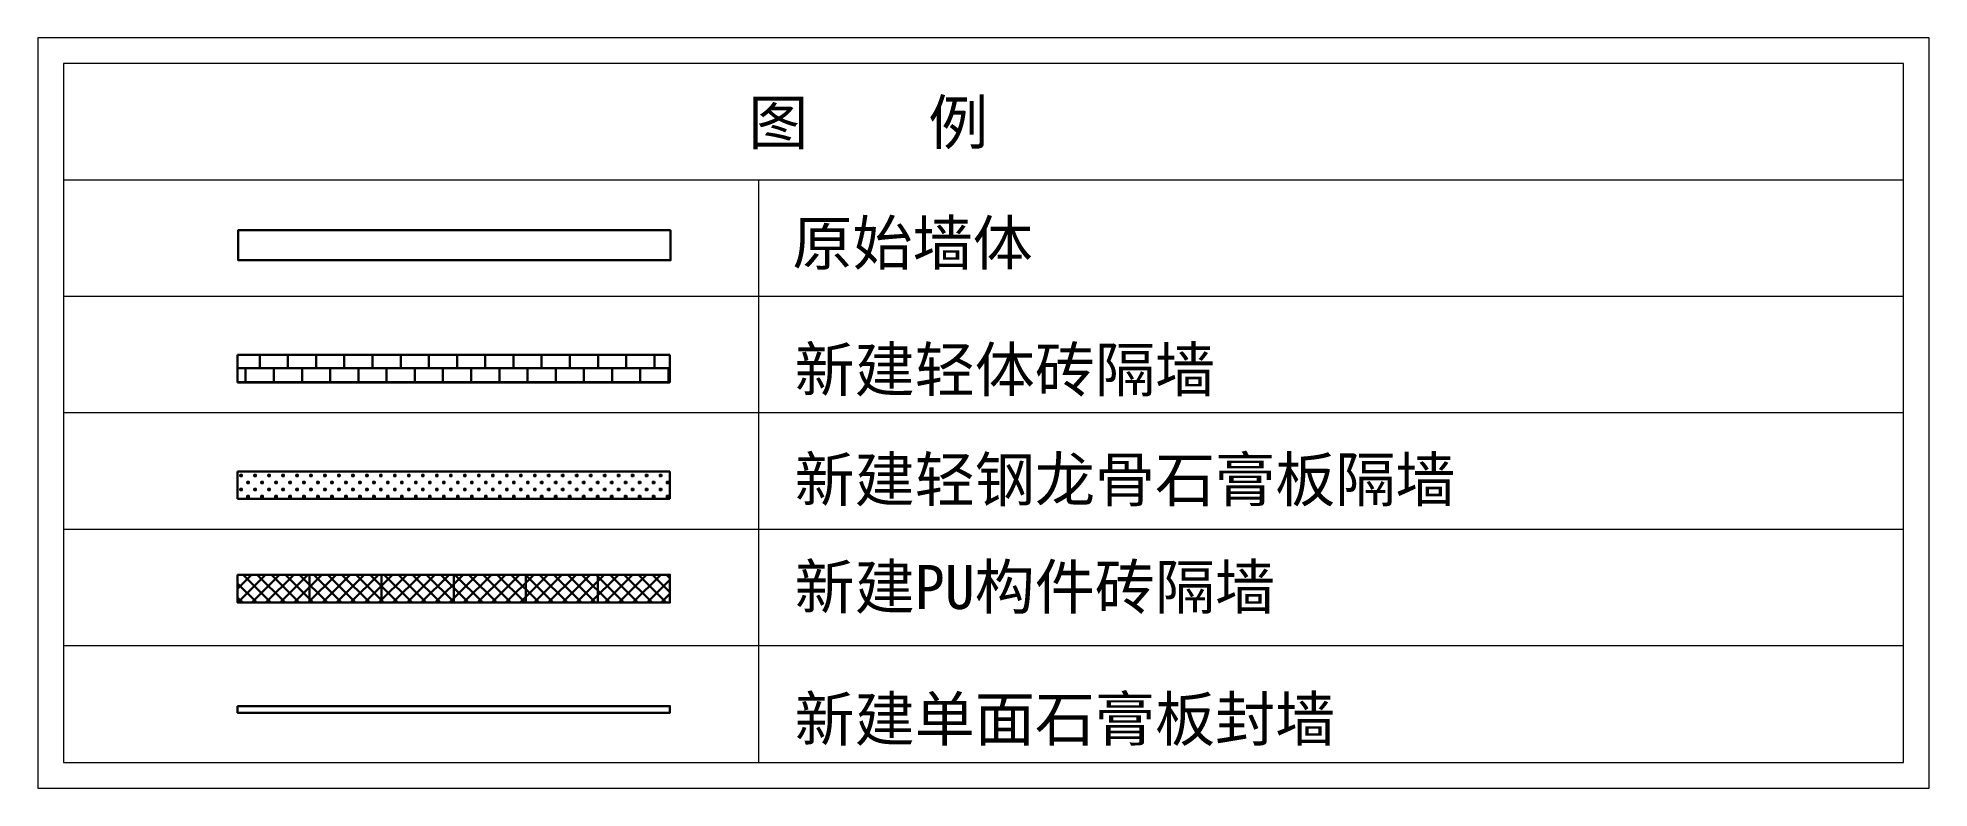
# Model space of a CAD drawing. Header units: millimetres. Extents: x 2149.5 to 2235.4, y 581.5 to 615.6.
import ezdxf

# ---------------------------------------------------------------- set-up
doc = ezdxf.new("R2010")
doc.units = ezdxf.units.MM
doc.header["$LTSCALE"] = 10
for name, color, linetype, lineweight in [('FX·原始墙体', 7, 'Continuous', 30), ('FX·新增墙体', 202, 'Continuous', 30), ('Q◆03 公共标注', 44, 'Continuous', 0)]:
    doc.layers.add(name, color=color, linetype=linetype, lineweight=lineweight)
doc.styles.add('宋体', font='SimSun.ttf', dxfattribs={"width": 0.7})

msp = doc.modelspace()

# ---------------------------------------------------------------- hatches: boundary and pattern name
at = {"layer": 'FX·新增墙体', "ltscale": 3}
h = msp.add_hatch(dxfattribs=at)
h.set_pattern_fill('AR-B816', color=251, scale=0.08)
h.set_pattern_definition([(0, (2653.64295, -289), (0, 0.64), []), (90, (2653.64295, -289), (-0.64, 0.64), [0.64, -0.64])])
h.paths.add_polyline_path([(2158.555, 601.204), (2158.555, 599.951), (2178.184, 599.951), (2178.184, 601.204)])
h = msp.add_hatch(dxfattribs=at)
h.set_pattern_fill('CROSS', color=251, scale=0.05)
h.set_pattern_definition([(0, (3086.68748, -691.0978), (0.3175, 0.3175), [0.15875, -0.47625]), (90, (3086.76686, -691.17718), (-0.3175, 0.3175), [0.15875, -0.47625])])
h.paths.add_polyline_path([(2178.184, 595.918), (2158.555, 595.918), (2158.555, 594.665), (2178.184, 594.665)])
at = {"layer": 'FX·新增墙体'}
h = msp.add_hatch(dxfattribs=at)
h.set_pattern_fill('ANSI37', color=251, scale=0.14275)
h.set_pattern_definition([(45, (478.69887, -200.88293), (-0.32048375, 0.32048375), []), (135, (478.69887, -200.88293), (-0.32048375, -0.32048375), [])])
h.paths.add_polyline_path([(2174.912, 591.221), (2178.184, 591.221), (2178.184, 589.957), (2174.912, 589.957)])
h.paths.add_polyline_path([(2171.641, 591.221), (2174.912, 591.221), (2174.912, 589.957), (2171.641, 589.957)])
h.paths.add_polyline_path([(2168.369, 591.221), (2171.641, 591.221), (2171.641, 589.957), (2168.369, 589.957)])
h.paths.add_polyline_path([(2165.098, 591.221), (2168.369, 591.221), (2168.369, 589.957), (2165.098, 589.957)])
h.paths.add_polyline_path([(2161.826, 591.221), (2165.098, 591.221), (2165.098, 589.957), (2161.826, 589.957)])
h.paths.add_polyline_path([(2158.555, 591.221), (2161.826, 591.221), (2161.826, 589.957), (2158.555, 589.957)])

# ---------------------------------------------------------------- linework, layer by layer
at = {"layer": 'FX·原始墙体', "ltscale": 3}
msp.add_lwpolyline([(2178.217, 606.869), (2158.587, 606.869), (2158.587, 605.498), (2178.217, 605.498)], close=True, dxfattribs=at)
at = {"layer": 'FX·新增墙体', "ltscale": 3}
for p, q in [((2158.555, 601.204), (2178.184, 601.204)), ((2158.555, 599.951), (2158.555, 601.204)), ((2178.184, 601.204), (2178.184, 599.951)), ((2178.184, 599.951), (2158.555, 599.951)), ((2158.555, 595.918), (2178.184, 595.918)), ((2178.184, 595.918), (2178.184, 594.665)), ((2178.184, 594.665), (2158.555, 594.665))]:
    msp.add_line(p, q, dxfattribs=at)
msp.add_lwpolyline([(2158.555, 594.665), (2158.555, 595.918)], dxfattribs=at)
at = {"layer": 'FX·新增墙体', "color": 4}
for points in [[(2158.555, 591.221), (2161.826, 591.221), (2161.826, 589.957), (2158.555, 589.957)], [(2161.826, 591.221), (2165.098, 591.221), (2165.098, 589.957), (2161.826, 589.957)], [(2165.098, 591.221), (2168.369, 591.221), (2168.369, 589.957), (2165.098, 589.957)], [(2168.369, 591.221), (2171.641, 591.221), (2171.641, 589.957), (2168.369, 589.957)], [(2171.641, 591.221), (2174.912, 591.221), (2174.912, 589.957), (2171.641, 589.957)], [(2174.912, 591.221), (2178.184, 591.221), (2178.184, 589.957), (2174.912, 589.957)]]:
    msp.add_lwpolyline(points, close=True, dxfattribs=at)
at = {"layer": 'FX·新增墙体', "ltscale": 3}
msp.add_lwpolyline([(2158.555, 585.26), (2178.184, 585.26), (2178.184, 584.96), (2158.555, 584.96)], close=True, dxfattribs=at)
at = {"layer": 'Q◆03 公共标注', "color": 30, "ltscale": 2}
for p, q in [((2234.193, 609.14), (2150.657, 609.14)), ((2234.193, 609.14), (2150.657, 609.14)), ((2182.23, 582.707), (2182.23, 609.14)), ((2234.193, 603.853), (2150.657, 603.853)), ((2234.193, 598.567), (2150.657, 598.567)), ((2234.193, 598.567), (2150.657, 598.567)), ((2234.193, 598.567), (2150.657, 598.567)), ((2234.193, 593.28), (2150.657, 593.28)), ((2234.193, 593.28), (2150.657, 593.28)), ((2234.193, 593.28), (2150.657, 593.28)), ((2234.193, 587.993), (2150.657, 587.993))]:
    msp.add_line(p, q, dxfattribs=at)
msp.add_lwpolyline([(2235.363, 581.537), (2235.363, 615.597), (2149.487, 615.597), (2149.487, 581.537)], close=True, dxfattribs=at)
msp.add_lwpolyline([(2234.193, 582.707), (2234.193, 614.427), (2150.657, 614.427), (2150.657, 582.707), (2234.193, 582.707)], dxfattribs=at)

# ---------------------------------------------------------------- texts
at = {"layer": 'Q◆03 公共标注', "color": 41, "style": '宋体'}
for s, p in [('图    例', (2181.747, 610.758)), ('原始墙体', (2183.751, 605.284)), ('新建轻体砖隔墙', (2183.847, 599.537)), ('新建轻钢龙骨石膏板隔墙', (2183.847, 594.549)), ('新建PU构件砖隔墙', (2183.847, 589.672)), ('新建单面石膏板封墙', (2183.847, 583.677))]:
    msp.add_text(s, height=2, dxfattribs=at).set_placement(p)

doc.saveas('drawing.dxf')
